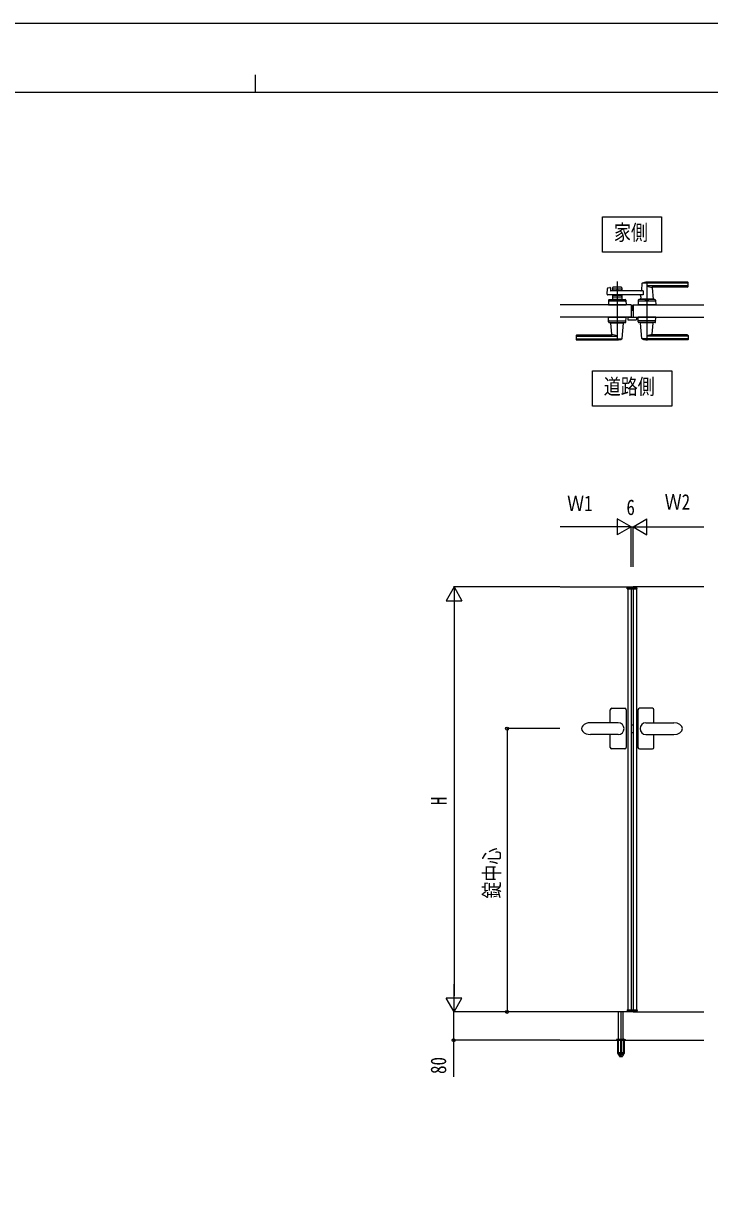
# Model space of a CAD drawing. Units: millimetres, scale not verified. Extents: x -4205 to 4205, y -2970 to 2970.
# Drawn here: x -659 to 1279, y -332 to 2970 of the extents above; entities that cross this region are included whole.
import ezdxf
from ezdxf.enums import TextEntityAlignment as Align

# ---------------------------------------------------------------- set-up
doc = ezdxf.new("R2010")
doc.units = ezdxf.units.MM
doc.header["$LTSCALE"] = 12
for name, color, linetype in [('0-2_USER1', 3, 'Continuous'), ('0-3_YKK_12', 2, 'Continuous'), ('0-4_YKK_A1', 4, 'Continuous'), ('0-5_YKK_D', 6, 'Continuous'), ('0-6_YKK_ZWAK', 7, 'Continuous')]:
    doc.layers.add(name, color=color, linetype=linetype)
doc.styles.add('ＭＳ ゴシック', font='')
doc.styles.get('ＭＳ ゴシック').set_extended_font_data('MS Gothic')

msp = doc.modelspace()

# ---------------------------------------------------------------- linework, layer by layer
at = {"layer": '0-2_USER1'}
for points in [[(976.82, 2324.08), (976.82, 2424.08), (1143.22, 2424.08), (1143.22, 2324.08)], [(948.02, 1889.08), (948.02, 1989.08), (1172.02, 1989.08), (1172.02, 1889.08)]]:
    msp.add_lwpolyline(points, close=True, dxfattribs=at)
at = {"layer": '0-3_YKK_12'}
msp.add_line((1060.02, 2158), (1060.02, 2175), dxfattribs=at)
at = {"layer": '0-4_YKK_A1'}
for p, q in [((989.19, 2205.66), (990.41, 2221.07)), ((991.92, 2222.85), (997.34, 2224.2)), ((998.58, 2223.28), (998.97, 2215.45)), ((1091.58, 2214.5), (999.97, 2214.5)), ((1004.52, 2223), (1004.52, 2214.5)), ((1004.52, 2220), (1031.52, 2220)), ((1029.52, 2225), (1006.52, 2225)), ((1006.52, 2216), (1015.61, 2216)), ((1017.67, 2217.65), (1016.31, 2216.29)), ((1018.02, 2241), (1018.02, 2074)), ((1018.38, 2217.65), (1019.73, 2216.29)), ((1020.44, 2216), (1029.52, 2216)), ((1031.52, 2223), (1031.52, 2214.5)), ((1087.97, 2235.39), (1086.27, 2216.31)), ((1217.02, 2235.98), (1088.23, 2235.98)), ((1102.02, 2241), (1102.02, 2074)), ((1217.02, 2239), (1102.02, 2239)), ((1217.02, 2228.33), (1102.02, 2228.33)), ((1216.02, 2225), (1117, 2225)), ((1117.19, 2222.81), (1119.99, 2191.32)), ((1218.02, 2227), (1218.02, 2238)), ((993.46, 2188.07), (993.02, 2175)), ((1040.75, 2185), (995.29, 2185)), ((995.45, 2190), (1040.59, 2190)), ((1004.52, 2203.5), (1004.52, 2190)), ((1004.52, 2198), (1031.52, 2198)), ((1031.52, 2190), (1004.52, 2190)), ((1006.52, 2202), (1015.61, 2202)), ((1017.67, 2200.35), (1016.31, 2201.71)), ((1018.38, 2200.35), (1019.73, 2201.71)), ((1020.44, 2202), (1029.52, 2202)), ((1022.52, 2187.2), (1022.52, 2190)), ((1031.52, 2203.5), (1031.52, 2190)), ((1042.58, 2188.07), (1043.02, 2175)), ((1077.46, 2188.07), (1077.02, 2175)), ((1124.75, 2185), (1079.29, 2185)), ((1124.59, 2190), (1079.45, 2190)), ((1120.02, 2190.99), (1084.02, 2190.99)), ((1084.02, 2190), (1084.02, 2190.99)), ((1084.65, 2198.05), (1084.05, 2191.32)), ((1119.69, 2190.99), (1084.35, 2190.99)), ((1087.02, 2190.99), (1084.85, 2190.99)), ((1097.52, 2187.2), (1097.52, 2190)), ((1119.69, 2190.99), (1117.02, 2190.99)), ((1120.02, 2190), (1120.02, 2190.99)), ((1126.58, 2188.07), (1127.02, 2175)), ((1057.02, 2175), (857.02, 2175)), ((993.02, 2175), (1043.02, 2175)), ((1063.02, 2175), (1263.02, 2175)), ((1127.02, 2175), (1077.02, 2175)), ((993.46, 2126.93), (993.02, 2140)), ((993.02, 2140), (1043.02, 2140)), ((995.29, 2130), (1040.75, 2130)), ((995.45, 2125), (1040.59, 2125)), ((1000.02, 2125), (1000.02, 2124)), ((1000.02, 2124), (1036.02, 2124)), ((1002.85, 2092.18), (1000.04, 2123.67)), ((1032.07, 2079.6), (1035.99, 2123.67)), ((1036.02, 2125), (1036.02, 2124)), ((1042.58, 2126.93), (1043.02, 2140)), ((1048.02, 2140), (1048.02, 2133.5)), ((1048.02, 2140), (1072.02, 2140)), ((1049.02, 2132.5), (1071.02, 2132.5)), ((1072.02, 2140), (1072.02, 2133.5)), ((1077.46, 2126.93), (1077.02, 2140)), ((1127.02, 2140), (1077.02, 2140)), ((1124.75, 2130), (1079.29, 2130)), ((1124.59, 2125), (1079.45, 2125)), ((1084.02, 2125), (1084.02, 2124)), ((1120.02, 2124), (1084.02, 2124)), ((1087.97, 2079.6), (1084.05, 2123.67)), ((1117.19, 2092.18), (1120, 2123.67)), ((1120.02, 2125), (1120.02, 2124)), ((1126.58, 2126.93), (1127.02, 2140)), ((902.02, 2088), (902.02, 2077)), ((903.02, 2086.67), (1018.02, 2086.67)), ((904.02, 2090), (1003.04, 2090)), ((1217.02, 2086.67), (1102.02, 2086.67)), ((1216.02, 2090), (1117, 2090)), ((1218.02, 2088), (1218.02, 2077)), ((903.02, 2079.02), (1031.81, 2079.02)), ((903.02, 2076), (1018.02, 2076)), ((1217.02, 2079.02), (1088.23, 2079.02)), ((1217.02, 2076), (1102.02, 2076)), ((1046.12, 1372.63), (1046.33, 1376.68)), ((1046.12, 1372.63), (1073.92, 1372.63)), ((1072.71, 1377.63), (1047.33, 1377.63)), ((1048.02, 1374.63), (1072.02, 1374.63)), ((1048.02, 1374.63), (1048.02, 1372.63)), ((1048.02, 1372.63), (1048.02, 183.63)), ((1072.02, 1374.63), (1072.02, 1372.63)), ((1072.02, 1372.63), (1072.02, 183.63)), ((1073.92, 1372.63), (1073.71, 1376.68)), ((998.52, 994.63), (998.52, 1031.63)), ((1002.52, 1035.63), (1039.52, 1035.63)), ((1043.52, 1031.63), (1043.52, 924.63)), ((1076.52, 1031.63), (1076.52, 924.63)), ((1117.52, 1035.63), (1080.52, 1035.63)), ((1121.52, 994.63), (1121.52, 1031.63)), ((1021.02, 994.63), (942.52, 994.63)), ((1099.02, 994.63), (1177.52, 994.63)), ((1021.02, 961.63), (942.52, 961.63)), ((998.52, 924.63), (998.52, 961.63)), ((1057.02, 988.85), (1063.02, 989.06)), ((1057.02, 967.41), (1063.02, 967.2)), ((1099.02, 961.63), (1177.52, 961.63)), ((1121.52, 924.63), (1121.52, 961.63)), ((1039.52, 920.63), (1002.52, 920.63)), ((1080.52, 920.63), (1117.52, 920.63)), ((1022.02, 101.13), (1022.02, 178.13)), ((1028.52, 180.13), (1028.52, 50.13)), ((1035.02, 101.13), (1035.02, 178.13)), ((1046.12, 183.63), (1073.92, 183.63)), ((1046.12, 183.63), (1046.33, 179.58)), ((1072.71, 178.63), (1047.33, 178.63)), ((1048.02, 181.63), (1048.02, 183.63)), ((1048.02, 181.63), (1072.02, 181.63)), ((1072.02, 181.63), (1072.02, 183.63)), ((1073.92, 183.63), (1073.71, 179.58)), ((1015.81, 99.67), (1041.23, 99.67)), ((1019.52, 101.13), (1016.18, 99.91)), ((1019.52, 101.13), (1037.52, 101.13)), ((1020.69, 101.13), (1021.19, 100.63)), ((1021.52, 63.07), (1021.19, 100.63)), ((1021.19, 100.63), (1035.85, 100.63)), ((1035.02, 101.13), (1035.02, 62.33)), ((1035.52, 63.07), (1035.85, 100.63)), ((1036.35, 101.13), (1035.85, 100.63)), ((1037.52, 101.13), (1040.86, 99.91)), ((857.02, 98.13), (1263.02, 98.13)), ((1015.52, 98.97), (1015.52, 98.13)), ((1015.52, 98.13), (1041.52, 98.13)), ((1019.27, 98.13), (1019.27, 61.1)), ((1019.83, 98.13), (1019.83, 60.13)), ((1027.52, 98.13), (1027.52, 60.13)), ((1029.52, 98.13), (1029.52, 60.13)), ((1037.21, 98.13), (1037.21, 60.13)), ((1037.77, 98.13), (1037.77, 61.1)), ((1041.52, 98.97), (1041.52, 98.13)), ((1019.27, 61.1), (1024.16, 52.63)), ((1019.83, 60.13), (1027.52, 60.13)), ((1022.07, 62.01), (1022.07, 62.33)), ((1022.07, 62.01), (1034.97, 62.01)), ((1025.03, 52.13), (1032.01, 52.13)), ((1027.52, 61.1), (1029.52, 61.1)), ((1029.52, 60.13), (1037.21, 60.13)), ((1037.77, 61.1), (1032.88, 52.63)), ((1034.97, 62.33), (1034.97, 62.01))]:
    msp.add_line(p, q, dxfattribs=at)
for points in [[(1091.58, 2214.5), (1091.58, 2203.5), (991.19, 2203.5)], [(1022.52, 2187.2), (1013.52, 2187.2), (1013.52, 2190)], [(1097.52, 2187.2), (1106.52, 2187.2), (1106.52, 2190)], [(1057.02, 2175), (1057.02, 2140), (857.02, 2140)], [(1063.02, 2175), (1063.02, 2140), (1263.02, 2140)], [(857.02, 1378.13), (1057.02, 1378.13), (1057.02, 178.13), (857.02, 178.13)], [(1263.02, 1378.13), (1063.02, 1378.13), (1063.02, 178.13), (1263.02, 178.13)], [(1035.02, 62.33), (1022.02, 62.33), (1022.02, 101.13)]]:
    msp.add_lwpolyline(points, dxfattribs=at)
for centre, radius, start, end in [((992.4, 2220.91), 2, 104.03624, 175.49449), ((997.58, 2223.23), 1, 2.86241, 104.03624), ((999.97, 2215.5), 1, 182.86241, 270), ((1006.52, 2223), 2, 90, 180), ((1006.52, 2218), 2, 180, 270), ((1015.61, 2217), 1, 270, 315), ((1018.02, 2217.29), 0.5, 45, 135), ((1020.44, 2217), 1, 225, 270), ((1029.52, 2223), 2, 0, 90), ((1029.52, 2218), 2, 270, 0), ((1084.28, 2216.49), 2, 270, 354.91858), ((1088.96, 2235.31), 1, 113.30607, 174.91858), ((1102.02, 2205), 34, 90, 113.30607), ((1115.81, 2254.98), 30, 242.63879, 272.27092), ((1119.18, 2223), 2, 90, 185.08142), ((1216.02, 2227), 2, 270, 0), ((1217.02, 2238), 1, 0, 90), ((1217.02, 2234.98), 1, 0, 90), ((1217.02, 2229.33), 1, 270, 0), ((991.19, 2205.5), 2, 175.49449, 270), ((995.29, 2183), 2, 90, 178.09085), ((995.45, 2188), 2, 90, 178.09085), ((1006.52, 2200), 2, 90, 180), ((1015.61, 2201), 1, 45, 90), ((1018.02, 2200.71), 0.5, 225, 315), ((1020.44, 2201), 1, 90, 135), ((1029.52, 2200), 2, 0, 90), ((1040.59, 2188), 2, 1.90915, 90), ((1040.75, 2183), 2, 1.90915, 90), ((1079.29, 2183), 2, 90, 178.09085), ((1079.45, 2188), 2, 90, 178.09085), ((1079.67, 2198.49), 5, 354.91858, 90), ((1084.35, 2191.29), 0.3, 174.91858, 270), ((1119.69, 2191.29), 0.3, 270, 5.08142), ((1124.59, 2188), 2, 1.90915, 90), ((1124.75, 2183), 2, 1.90915, 90), ((995.29, 2132), 2, 181.90915, 270), ((995.45, 2127), 2, 181.90915, 270), ((1000.34, 2123.7), 0.3, 90, 185.08142), ((1035.69, 2123.7), 0.3, 354.91858, 90), ((1040.59, 2127), 2, 270, 358.09085), ((1040.75, 2132), 2, 270, 358.09085), ((1049.02, 2133.5), 1, 180, 270), ((1071.02, 2133.5), 1, 270, 360), ((1079.29, 2132), 2, 181.90915, 270), ((1079.45, 2127), 2, 181.90915, 270), ((1084.35, 2123.7), 0.3, 90, 185.08142), ((1119.7, 2123.7), 0.3, 354.91858, 90), ((1124.59, 2127), 2, 270, 358.09085), ((1124.75, 2132), 2, 270, 358.09085), ((904.02, 2088), 2, 90, 180), ((903.02, 2085.67), 1, 90, 180), ((1000.85, 2092), 2, 270, 5.08142), ((1004.23, 2060.02), 30, 62.63879, 92.27092), ((1115.81, 2060.02), 30, 87.72908, 117.36121), ((1119.19, 2092), 2, 174.91858, 270), ((1216.02, 2088), 2, 0, 90), ((1217.02, 2085.67), 1, 0, 90), ((903.02, 2080.02), 1, 180, 270), ((903.02, 2077), 1, 180, 270), ((1018.02, 2110), 34, 270, 293.30607), ((1031.07, 2079.69), 1, 293.30607, 354.91858), ((1088.97, 2079.69), 1, 185.08142, 246.69393), ((1102.02, 2110), 34, 246.69393, 270), ((1217.02, 2080.02), 1, 270, 0), ((1217.02, 2077), 1, 270, 0), ((1047.33, 1376.63), 1, 90, 177), ((1072.71, 1376.63), 1, 3, 90), ((1002.52, 1031.63), 4, 90, 180), ((1039.52, 1031.63), 4, 0, 90), ((1080.52, 1031.63), 4, 90, 180), ((1117.52, 1031.63), 4, 0, 90), ((1021.02, 978.13), 16.5, 270, 90), ((1099.02, 978.13), 16.5, 90, 270), ((1002.52, 924.63), 4, 180, 270), ((1039.52, 924.63), 4, 270, 0), ((1080.52, 924.63), 4, 180, 270), ((1117.52, 924.63), 4, 270, 0), ((1047.33, 179.63), 1, 183, 270), ((1072.71, 179.63), 1, 270, 357), ((1016.52, 98.97), 1, 110, 180), ((1040.52, 98.97), 1, 0, 70), ((1028.52, 63.13), 7, 180.5, 359.5), ((1028.52, 65.43), 7.3, 207.94179, 270), ((1025.03, 53.13), 1, 210, 270), ((1028.52, 65.43), 7.3, 270, 332.05821), ((1032.01, 53.13), 1, 270, 330)]:
    msp.add_arc(centre, radius, start, end, dxfattribs=at)
for centre, start_param, end_param in [((942.52, 978.13), 1.5707963, 4.712389), ((1177.52, 978.13), 4.712389, 7.8539816)]:
    msp.add_ellipse(centre, major_axis=(25, 0), ratio=0.66, start_param=start_param, end_param=end_param, dxfattribs=at)
at = {"layer": '0-5_YKK_D'}
for p, q in [((1057.02, 1548.13), (1018.05, 1570.63)), ((1018.05, 1570.63), (1018.05, 1525.63)), ((1063.02, 1548.13), (1101.99, 1570.63)), ((1101.99, 1525.63), (1101.99, 1570.63)), ((1012.02, 1548.13), (857.02, 1548.13)), ((1057.02, 1548.13), (979.08, 1548.13)), ((1057.02, 1548.13), (1018.05, 1525.63)), ((1057.02, 1548.13), (1040.02, 1548.13)), ((1057.02, 1435.25), (1057.02, 1549.13)), ((1057.02, 1435.25), (1057.02, 1549.13)), ((1057.02, 1548.13), (1063.02, 1548.13)), ((1063.02, 1435.25), (1063.02, 1549.13)), ((1063.02, 1435.25), (1063.02, 1549.13)), ((1063.02, 1548.13), (1080.02, 1548.13)), ((1063.02, 1548.13), (1101.99, 1525.63)), ((1063.02, 1548.13), (1140.96, 1548.13)), ((1108.02, 1548.13), (1263.02, 1548.13)), ((557.02, 1378.13), (534.52, 1339.16)), ((856.02, 1378.13), (556.02, 1378.13)), ((557.02, 1378.13), (579.52, 1339.16)), ((557.02, 1378.13), (557.02, 1300.19)), ((534.52, 1339.16), (579.52, 1339.16)), ((557.02, 1333.13), (557.02, 223.13)), ((856.02, 978.13), (706.02, 978.13)), ((707.02, 978.13), (707.02, 178.13)), ((557.02, 178.13), (557.02, 256.07)), ((557.02, 178.13), (534.52, 217.1)), ((579.52, 217.1), (534.52, 217.1)), ((557.02, 178.13), (579.52, 217.1)), ((856.02, 178.13), (555.02, 178.13)), ((856.02, 178.13), (556.02, 178.13)), ((856.02, 178.13), (706.02, 178.13)), ((856.02, 98.13), (555.02, 98.13))]:
    msp.add_line(p, q, dxfattribs=at)
msp.add_lwpolyline([(556.02, 178.13), (556.02, 98.13), (556.02, -5.27)], dxfattribs=at)
for centre in [(707.02, 978.13), (707.02, 178.13), (556.02, 98.13)]:
    msp.add_circle(centre, 4.25, dxfattribs=at)
at = {"layer": '0-6_YKK_ZWAK'}
for p, q in [((-4.98, 2825), (-4.98, 2775)), ((3895.02, 2775), (-3904.98, 2775))]:
    msp.add_line(p, q, dxfattribs=at)
msp.add_lwpolyline([(-4205, -2970), (4205, -2970), (4205, 2970), (-4205, 2970)], close=True, dxfattribs=at)

# ---------------------------------------------------------------- texts
at = {"layer": '0-2_USER1', "style": 'ＭＳ ゴシック', "width": 0.8}
for s, p in [('家側', (1008.82, 2344.08)), ('道路側', (980.02, 1909.08))]:
    msp.add_text(s, height=43.99, dxfattribs=at).set_placement(p, align=Align.BOTTOM_LEFT)
at = {"layer": '0-5_YKK_D', "style": 'ＭＳ ゴシック', "width": 0.8}
for s, p in [('Ｗ1', (876.49, 1579.13)), ('6', (1044.02, 1568.13)), ('Ｗ2', (1152.09, 1583.23))]:
    msp.add_text(s, height=43.99, dxfattribs=at).set_placement(p, align=Align.BOTTOM_LEFT)
for s, p in [('H', (549.02, 762.13)), ('錠中心', (699.02, 498.13)), ('80', (548.02, 2.73))]:
    msp.add_text(s, height=43.99, rotation=90, dxfattribs=at).set_placement(p, align=Align.BOTTOM_LEFT)

doc.saveas('drawing.dxf')
